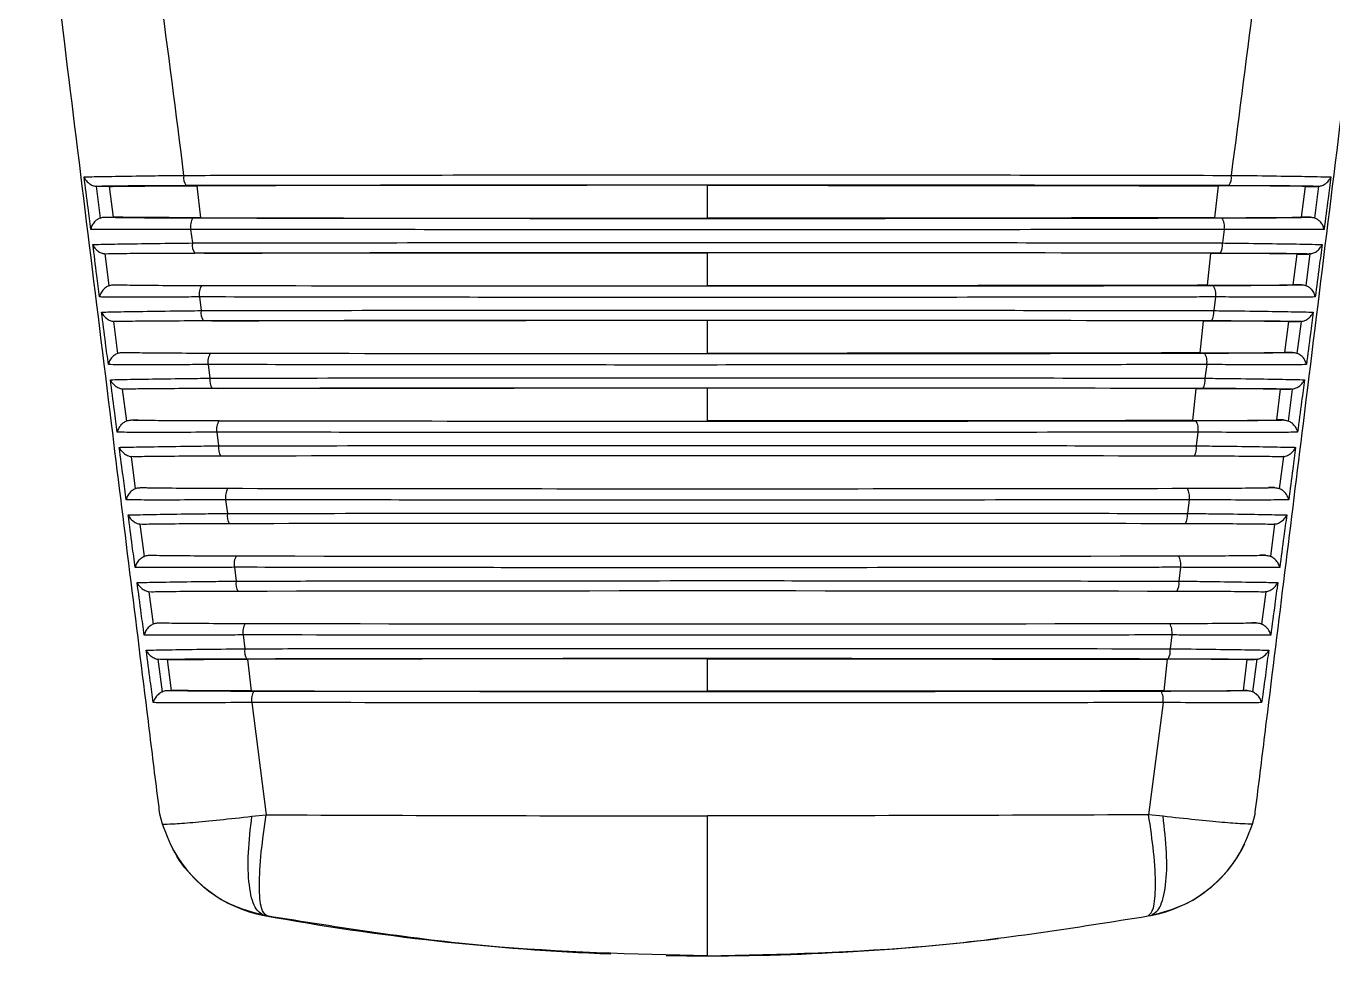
# Model space of a CAD drawing. Extents: x 17.3 to 113.1, y 4.8 to 84.5.
# Drawn here: x 106.348 to 107.546, y 30.821 to 31.674 of the extents above; entities that cross this region are included whole.
import ezdxf

# ---------------------------------------------------------------- set-up
doc = ezdxf.new("R2010")
doc.units = 0
doc.header["$MEASUREMENT"] = 0
doc.layers.add('OBJECT', color=7, linetype='CONTINUOUS')

msp = doc.modelspace()

# ---------------------------------------------------------------- linework, layer by layer
at = {"layer": 'OBJECT'}
for p, q in [((106.3831, 31.6578), (106.3477, 31.9465)), ((106.4132, 31.5271), (106.4118, 31.5272)), ((106.4118, 31.5272), (106.4155, 31.4981)), ((106.4242, 31.5271), (106.4132, 31.5271)), ((106.4277, 31.4989), (106.4242, 31.5271)), ((106.5043, 31.5276), (106.5075, 31.4983)), ((106.9727, 31.4979), (106.9727, 31.5281)), ((107.4411, 31.5276), (107.4379, 31.4983)), ((107.5177, 31.4989), (107.5212, 31.5271)), ((107.5212, 31.5271), (107.5322, 31.5271)), ((107.5298, 31.4981), (107.5336, 31.5272)), ((106.4195, 31.4989), (106.4277, 31.4989)), ((107.5259, 31.4989), (107.5177, 31.4989)), ((106.4986, 31.4877), (106.5002, 31.4752)), ((107.4468, 31.4877), (107.4451, 31.4752)), ((106.4213, 31.4651), (106.4198, 31.4652)), ((106.4198, 31.4652), (106.4236, 31.4361)), ((106.9727, 31.4359), (106.9727, 31.466)), ((107.4343, 31.4656), (107.431, 31.4364)), ((107.5101, 31.4369), (107.5136, 31.4651)), ((107.5136, 31.4651), (107.5241, 31.4651)), ((107.5218, 31.4361), (107.5256, 31.4652)), ((106.4277, 31.4369), (106.4353, 31.4369)), ((107.5177, 31.4369), (107.5101, 31.4369)), ((106.5066, 31.4257), (106.5083, 31.4132)), ((107.4387, 31.4257), (107.4371, 31.4132)), ((106.4295, 31.4031), (106.4278, 31.4032)), ((106.4278, 31.4032), (106.4316, 31.374)), ((106.9727, 31.374), (106.9727, 31.404)), ((107.4275, 31.4036), (107.4243, 31.3744)), ((107.5025, 31.3749), (107.506, 31.4031)), ((107.506, 31.4031), (107.5159, 31.4031)), ((107.5138, 31.374), (107.5176, 31.4032)), ((106.4359, 31.3749), (106.4429, 31.3749)), ((107.5095, 31.3749), (107.5025, 31.3749)), ((106.5146, 31.3637), (106.5163, 31.3512)), ((107.4307, 31.3637), (107.4291, 31.3512)), ((106.4377, 31.3411), (106.4359, 31.3413)), ((106.4359, 31.3413), (106.4397, 31.3119)), ((106.9727, 31.312), (106.9727, 31.342)), ((107.4208, 31.3416), (107.4176, 31.3124)), ((107.4949, 31.3129), (107.4984, 31.3411)), ((107.4984, 31.3411), (107.5076, 31.3411)), ((107.5057, 31.3119), (107.5095, 31.3413)), ((106.4442, 31.3129), (106.4505, 31.3129)), ((107.5012, 31.3129), (107.4949, 31.3129)), ((106.5227, 31.3017), (106.5243, 31.2892)), ((107.4227, 31.3017), (107.4211, 31.2892)), ((106.446, 31.2791), (106.444, 31.2793)), ((106.444, 31.2793), (106.4478, 31.2499)), ((107.4976, 31.2499), (107.5014, 31.2793)), ((106.4525, 31.2509), (106.4581, 31.2509)), ((107.4929, 31.2509), (107.4873, 31.2509)), ((106.5307, 31.2398), (106.5323, 31.2272)), ((107.4147, 31.2398), (107.4131, 31.2272)), ((106.4543, 31.2171), (106.4521, 31.2173)), ((106.4521, 31.2173), (106.456, 31.1878)), ((107.4894, 31.1878), (107.4933, 31.2173)), ((106.4608, 31.1889), (106.4657, 31.1889)), ((107.4845, 31.1889), (107.4797, 31.1889)), ((106.5387, 31.1778), (106.5403, 31.1651)), ((107.4067, 31.1778), (107.4051, 31.1651)), ((106.4627, 31.1551), (106.4603, 31.1554)), ((106.4603, 31.1554), (106.4642, 31.1257)), ((107.4812, 31.1257), (107.4851, 31.1554)), ((106.4693, 31.1269), (106.4733, 31.1269)), ((107.4761, 31.1269), (107.4721, 31.1269)), ((106.5467, 31.1158), (106.5483, 31.1031)), ((107.3987, 31.1158), (107.3971, 31.1031)), ((106.4711, 31.0931), (106.4685, 31.0934)), ((106.4685, 31.0934), (106.4724, 31.0636)), ((106.4775, 31.0931), (106.4711, 31.0931)), ((106.4809, 31.0649), (106.4775, 31.0931)), ((106.5509, 31.0935), (106.554, 31.0645)), ((106.9727, 31.0641), (106.9727, 31.0939)), ((107.3944, 31.0935), (107.3914, 31.0645)), ((107.4644, 31.0649), (107.4679, 31.0931)), ((107.4679, 31.0931), (107.4743, 31.0931)), ((107.473, 31.0636), (107.4769, 31.0934)), ((106.4777, 31.0649), (106.4809, 31.0649)), ((107.4677, 31.0649), (107.4644, 31.0649)), ((106.5547, 31.0538), (106.568, 30.9508)), ((107.3907, 31.0538), (107.3774, 30.9508)), ((106.4727, 30.9422), (106.4704, 30.9514)), ((107.4727, 30.9422), (107.475, 30.9514)), ((106.5548, 30.9495), (106.568, 30.9508)), ((107.3906, 30.9495), (107.3774, 30.9508)), ((106.4798, 30.9241), (106.4798, 30.9241)), ((107.4656, 30.9241), (107.4656, 30.9241)), ((106.5684, 30.8581), (106.566, 30.8585)), ((107.377, 30.8581), (107.3794, 30.8585))]:
    msp.add_line(p, q, dxfattribs=at)
for centre, radius, start, end in [((106.5049, 31.5351), 0.0128, 170.5647, 215.0353), ((107.4405, 31.5351), 0.0128, 324.9647, 9.4353), ((106.513, 31.4903), 0.0146, 147.0145, 190.1332), ((107.4324, 31.4903), 0.0146, 349.8668, 32.9855), ((106.5131, 31.4731), 0.013, 170.6552, 214.5672), ((107.4323, 31.4731), 0.013, 325.4328, 9.3448), ((106.5212, 31.4283), 0.0148, 147.4702, 190.0218), ((107.4242, 31.4283), 0.0148, 349.9782, 32.5298), ((106.5212, 31.4111), 0.0131, 170.7452, 214.0981), ((107.4242, 31.4111), 0.0131, 325.9019, 9.2548), ((106.5294, 31.3663), 0.015, 147.9264, 189.9107), ((107.416, 31.3663), 0.015, 350.0893, 32.0736), ((106.5294, 31.3491), 0.0133, 170.8376, 213.6249), ((107.416, 31.3491), 0.0133, 326.3751, 9.1624), ((106.5376, 31.3043), 0.0152, 148.384, 189.8002), ((107.4078, 31.3043), 0.0152, 350.1998, 31.616), ((106.5376, 31.2871), 0.0135, 170.9313, 213.1485), ((107.4078, 31.2871), 0.0135, 326.8515, 9.0687), ((106.5458, 31.2423), 0.0153, 148.8477, 189.6851), ((107.3996, 31.2423), 0.0153, 350.3149, 31.1523), ((106.5457, 31.225), 0.0136, 171.0281, 212.6676), ((107.3996, 31.225), 0.0136, 327.3324, 8.9719), ((106.554, 31.1804), 0.0156, 149.3203, 189.5634), ((107.3914, 31.1804), 0.0156, 350.4366, 30.6797), ((106.5539, 31.163), 0.0138, 171.128, 212.1819), ((107.3915, 31.163), 0.0138, 327.8181, 8.872), ((106.5622, 31.1184), 0.0158, 149.7867, 189.4472), ((107.3831, 31.1184), 0.0158, 350.5528, 30.2133), ((106.5621, 31.101), 0.014, 171.2302, 211.6919), ((107.3833, 31.101), 0.014, 328.3081, 8.7698), ((106.5705, 31.0564), 0.016, 150.2623, 189.3249), ((107.3749, 31.0564), 0.016, 350.6751, 29.7377), ((106.5877, 30.9766), 0.12, 205.9218, 259.5863), ((107.3577, 30.9766), 0.12, 280.4137, 334.0782), ((106.9727, 33.0715), 2.25, 259.5863, 267.7412), ((106.9727, 33.0715), 2.25, 269.0318, 276.8113)]:
    msp.add_arc(centre, radius, start, end, dxfattribs=at)
for centre, major_axis, start_param, end_param in [((106.9727, 31.5089), (2.2176, 0), 1.353401, 1.788192), ((106.9727, 31.5171), (2.217, 0), 4.497874, 4.926904), ((106.9727, 31.4469), (2.2143, 0), 1.356764, 1.784829), ((106.9727, 31.4551), (2.2137, 0), 4.501238, 4.923539), ((106.9727, 31.3849), (2.2111, 0), 1.360135, 1.781458), ((106.9727, 31.3931), (2.2105, 0), 4.504611, 4.920167), ((106.9727, 31.3229), (2.2078, 0), 1.363514, 1.778079), ((106.9727, 31.3311), (2.2072, 0), 4.507992, 4.916786), ((106.9727, 31.2609), (2.2046, 0), 1.366901, 1.774692), ((106.9727, 31.2691), (2.204, 0), 4.511381, 4.913397), ((106.9727, 31.1989), (2.2013, 0), 1.370296, 1.771297), ((106.9727, 31.2071), (2.2007, 0), 4.514778, 4.91), ((106.9727, 31.1369), (2.1981, 0), 1.373699, 1.767893), ((106.9727, 31.1451), (2.1975, 0), 4.518183, 4.906595), ((106.9727, 31.0749), (2.1948, 0), 1.377111, 1.764481), ((106.9727, 31.0831), (2.1942, 0), 4.521597, 4.903181)]:
    msp.add_ellipse(centre, major_axis=major_axis, ratio=0.008727, start_param=start_param, end_param=end_param, dxfattribs=at)
for points, knots in [([(106.4394, 31.9465), (106.4497, 31.8672), (106.4673, 31.7307), (106.4849, 31.5943), (106.4922, 31.5372)], [0, 0, 0, 0, 0.5814499, 1, 1, 1, 1]), ([(107.506, 31.9465), (107.4957, 31.8672), (107.4781, 31.7307), (107.4605, 31.5943), (107.4531, 31.5372)], [0, 0, 0, 0, 0.5814499, 1, 1, 1, 1]), ([(106.4704, 30.9514), (106.4697, 30.9571), (106.4661, 30.9855), (106.4514, 31.1049), (106.4229, 31.3347), (106.3974, 31.5418), (106.3831, 31.6578)], [0, 0, 0, 0, 0.024147, 0.120738, 0.507103, 1, 1, 1, 1]), ([(107.475, 30.9514), (107.4757, 30.9571), (107.4793, 30.9855), (107.494, 31.1049), (107.5225, 31.3347), (107.548, 31.5418), (107.5623, 31.6578)], [0, 0, 0, 0, 0.024147, 0.120738, 0.507103, 1, 1, 1, 1]), ([(106.4008, 31.5358), (106.4015, 31.5358), (106.4037, 31.5359), (106.4119, 31.5361), (106.4316, 31.5364), (106.4615, 31.5369), (106.4833, 31.5371), (106.4922, 31.5372)], [0, 0, 0, 0, 0.059775, 0.207161, 0.501412, 0.795934, 1, 1, 1, 1]), ([(106.4071, 31.4877), (106.4062, 31.4943), (106.4041, 31.5103), (106.4021, 31.5264), (106.4008, 31.5358)], [0, 0, 0, 0, 0.4125582, 1, 1, 1, 1]), ([(106.4008, 31.5358), (106.4008, 31.5357), (106.4012, 31.5348), (106.4023, 31.5327), (106.4049, 31.53), (106.4083, 31.5279), (106.4107, 31.5274), (106.4118, 31.5272)], [0, 0, 0, 0, 0.007738, 0.250681, 0.570349, 0.807207, 1, 1, 1, 1]), ([(106.4944, 31.5278), (106.4826, 31.5277), (106.4589, 31.5276), (106.4292, 31.5274), (106.4186, 31.5272), (106.4132, 31.5271)], [0, 0, 0, 0, 0.324207, 0.64849, 1, 1, 1, 1]), ([(106.4242, 31.5271), (106.4317, 31.5272), (106.4468, 31.5274), (106.4769, 31.5276), (106.497, 31.5276), (106.5043, 31.5276)], [0, 0, 0, 0, 0.390004, 0.779955, 1, 1, 1, 1]), ([(106.4922, 31.5372), (106.4988, 31.5372), (106.5313, 31.5373), (106.6691, 31.5375), (106.8935, 31.5377), (107.1838, 31.5377), (107.3634, 31.5374), (107.4531, 31.5372)], [0, 0, 0, 0, 0.020664, 0.103331, 0.434809, 0.717404, 1, 1, 1, 1]), ([(106.9727, 31.5281), (106.8939, 31.5281), (106.7364, 31.528), (106.5816, 31.5278), (106.5043, 31.5276)], [0, 0, 0, 0, 0.500491, 1, 1, 1, 1]), ([(106.9727, 31.5281), (107.0515, 31.5281), (107.209, 31.528), (107.3638, 31.5278), (107.4411, 31.5276)], [0, 0, 0, 0, 0.500491, 1, 1, 1, 1]), ([(107.5212, 31.5271), (107.5136, 31.5272), (107.4985, 31.5274), (107.4685, 31.5276), (107.4484, 31.5276), (107.4411, 31.5276)], [0, 0, 0, 0, 0.390004, 0.779955, 1, 1, 1, 1]), ([(107.5322, 31.5271), (107.5273, 31.5272), (107.5176, 31.5274), (107.4888, 31.5276), (107.4641, 31.5277), (107.451, 31.5278)], [0, 0, 0, 0, 0.320862, 0.641681, 1, 1, 1, 1]), ([(107.4531, 31.5372), (107.4596, 31.5372), (107.4791, 31.5369), (107.5083, 31.5365), (107.5313, 31.5361), (107.5412, 31.5359), (107.5439, 31.5358), (107.5445, 31.5358)], [0, 0, 0, 0, 0.1473762, 0.4444956, 0.7411541, 0.9402223, 1, 1, 1, 1]), ([(107.5336, 31.5272), (107.5336, 31.5272), (107.5331, 31.5271), (107.5327, 31.5271), (107.5322, 31.5271)], [0, 0, 0, 0, 0.0202823, 1, 1, 1, 1]), ([(107.5336, 31.5272), (107.5347, 31.5274), (107.537, 31.5279), (107.5405, 31.53), (107.5431, 31.5327), (107.5442, 31.5348), (107.5445, 31.5357), (107.5445, 31.5358)], [0, 0, 0, 0, 0.192793, 0.4296508, 0.7493185, 0.9922623, 1, 1, 1, 1]), ([(107.5445, 31.5358), (107.5437, 31.5292), (107.5416, 31.5131), (107.5396, 31.4971), (107.5383, 31.4877)], [0, 0, 0, 0, 0.412557, 1, 1, 1, 1]), ([(106.4155, 31.4981), (106.4146, 31.4976), (106.4126, 31.4967), (106.4099, 31.4942), (106.4079, 31.4912), (106.4072, 31.4889), (106.4071, 31.4877), (106.4071, 31.4877)], [0, 0, 0, 0, 0.199294, 0.397092, 0.700907, 0.992031, 1, 1, 1, 1]), ([(106.4155, 31.4981), (106.4166, 31.4984), (106.418, 31.4988), (106.4193, 31.4989), (106.4195, 31.4989)], [0, 0, 0, 0, 0.843625, 1, 1, 1, 1]), ([(106.4195, 31.4989), (106.4246, 31.4988), (106.4347, 31.4986), (106.4636, 31.4983), (106.488, 31.4983), (106.5008, 31.4982)], [0, 0, 0, 0, 0.324374, 0.64869, 1, 1, 1, 1]), ([(106.5075, 31.4983), (106.4946, 31.4984), (106.4687, 31.4984), (106.4423, 31.4987), (106.4314, 31.4988), (106.4277, 31.4989)], [0, 0, 0, 0, 0.396562, 0.793191, 1, 1, 1, 1]), ([(106.5075, 31.4983), (106.6008, 31.4982), (106.7547, 31.4979), (106.9111, 31.4979), (106.9727, 31.4979)], [0, 0, 0, 0, 0.605766, 1, 1, 1, 1]), ([(107.4379, 31.4983), (107.3446, 31.4982), (107.1906, 31.4979), (107.0343, 31.4979), (106.9727, 31.4979)], [0, 0, 0, 0, 0.6057656, 1, 1, 1, 1]), ([(107.4379, 31.4983), (107.4508, 31.4984), (107.4767, 31.4984), (107.5031, 31.4987), (107.514, 31.4988), (107.5177, 31.4989)], [0, 0, 0, 0, 0.396562, 0.793191, 1, 1, 1, 1]), ([(107.4446, 31.4982), (107.4565, 31.4983), (107.4802, 31.4983), (107.5098, 31.4985), (107.5204, 31.4988), (107.5259, 31.4989)], [0, 0, 0, 0, 0.327832, 0.655734, 1, 1, 1, 1]), ([(107.5259, 31.4989), (107.5271, 31.4988), (107.5285, 31.4986), (107.5297, 31.4982), (107.5298, 31.4981)], [0, 0, 0, 0, 0.90404, 1, 1, 1, 1]), ([(107.5383, 31.4877), (107.5383, 31.4877), (107.5382, 31.4889), (107.5375, 31.4912), (107.5355, 31.4942), (107.5328, 31.4967), (107.5308, 31.4976), (107.5298, 31.4981)], [0, 0, 0, 0, 0.007969, 0.299093, 0.602908, 0.800706, 1, 1, 1, 1]), ([(106.4986, 31.4877), (106.4922, 31.4876), (106.4726, 31.4875), (106.4434, 31.4874), (106.4205, 31.4875), (106.4105, 31.4876), (106.4077, 31.4877), (106.4071, 31.4877)], [0, 0, 0, 0, 0.1485035, 0.448596, 0.7482558, 0.940445, 1, 1, 1, 1]), ([(107.4468, 31.4877), (107.4402, 31.4877), (107.4076, 31.4876), (107.2698, 31.4874), (107.0475, 31.4872), (106.7617, 31.4873), (106.5863, 31.4876), (106.4986, 31.4877)], [0, 0, 0, 0, 0.0209465, 0.1047454, 0.4407597, 0.7203799, 1, 1, 1, 1]), ([(107.5383, 31.4877), (107.5377, 31.4877), (107.5354, 31.4876), (107.5268, 31.4875), (107.5067, 31.4874), (107.4768, 31.4875), (107.4553, 31.4876), (107.4468, 31.4877)], [0, 0, 0, 0, 0.059552, 0.208065, 0.505163, 0.802607, 1, 1, 1, 1]), ([(106.4089, 31.4738), (106.4095, 31.4738), (106.4118, 31.4739), (106.4204, 31.4741), (106.4405, 31.4744), (106.4703, 31.4749), (106.4917, 31.4751), (106.5002, 31.4752)], [0, 0, 0, 0, 0.0594948, 0.2084583, 0.5058921, 0.8036083, 1, 1, 1, 1]), ([(106.4151, 31.4257), (106.4142, 31.4323), (106.4122, 31.4483), (106.4101, 31.4644), (106.4089, 31.4738)], [0, 0, 0, 0, 0.412522, 1, 1, 1, 1]), ([(106.4089, 31.4738), (106.4089, 31.4737), (106.4092, 31.4729), (106.4103, 31.4708), (106.4128, 31.4681), (106.4163, 31.466), (106.4187, 31.4655), (106.4198, 31.4652)], [0, 0, 0, 0, 0.007808, 0.231081, 0.559198, 0.802805, 1, 1, 1, 1]), ([(106.5002, 31.4752), (106.5068, 31.4752), (106.5394, 31.4753), (106.6772, 31.4755), (106.899, 31.4757), (107.1837, 31.4756), (107.358, 31.4754), (107.4451, 31.4752)], [0, 0, 0, 0, 0.021019, 0.105106, 0.44228, 0.72114, 1, 1, 1, 1]), ([(107.4451, 31.4752), (107.4516, 31.4751), (107.4711, 31.4749), (107.5003, 31.4745), (107.5232, 31.4741), (107.5331, 31.4739), (107.5359, 31.4738), (107.5365, 31.4738)], [0, 0, 0, 0, 0.1489543, 0.4492608, 0.7491008, 0.9405027, 1, 1, 1, 1]), ([(107.5256, 31.4652), (107.5267, 31.4655), (107.5291, 31.466), (107.5326, 31.4681), (107.5351, 31.4708), (107.5362, 31.4729), (107.5365, 31.4737), (107.5365, 31.4738)], [0, 0, 0, 0, 0.197195, 0.440802, 0.768919, 0.992192, 1, 1, 1, 1]), ([(107.5365, 31.4738), (107.5357, 31.4672), (107.5336, 31.4511), (107.5315, 31.4351), (107.5303, 31.4257)], [0, 0, 0, 0, 0.4125319, 1, 1, 1, 1]), ([(106.5024, 31.4657), (106.4905, 31.4657), (106.4668, 31.4656), (106.4374, 31.4654), (106.4268, 31.4652), (106.4213, 31.4651)], [0, 0, 0, 0, 0.328087, 0.656252, 1, 1, 1, 1]), ([(106.9727, 31.466), (106.9135, 31.466), (106.7584, 31.466), (106.6056, 31.4658), (106.5111, 31.4656)], [0, 0, 0, 0, 0.38188, 1, 1, 1, 1]), ([(107.5136, 31.4651), (107.5058, 31.4652), (107.4903, 31.4654), (107.4605, 31.4656), (107.4409, 31.4656), (107.4343, 31.4656)], [0, 0, 0, 0, 0.397554, 0.795054, 1, 1, 1, 1]), ([(107.5241, 31.4651), (107.519, 31.4652), (107.5089, 31.4654), (107.48, 31.4656), (107.4557, 31.4657), (107.443, 31.4657)], [0, 0, 0, 0, 0.324747, 0.649449, 1, 1, 1, 1]), ([(107.5256, 31.4652), (107.5255, 31.4652), (107.525, 31.4651), (107.5245, 31.4651), (107.5241, 31.4651)], [0, 0, 0, 0, 0.098559, 1, 1, 1, 1]), ([(106.4236, 31.4361), (106.4226, 31.4356), (106.4204, 31.4345), (106.4176, 31.4317), (106.4158, 31.4287), (106.4152, 31.4266), (106.4151, 31.4257), (106.4151, 31.4257)], [0, 0, 0, 0, 0.203475, 0.450047, 0.773108, 0.991945, 1, 1, 1, 1]), ([(106.4236, 31.4361), (106.4247, 31.4364), (106.4261, 31.4368), (106.4275, 31.4369), (106.4277, 31.4369)], [0, 0, 0, 0, 0.835974, 1, 1, 1, 1]), ([(106.4277, 31.4369), (106.4329, 31.4368), (106.4434, 31.4366), (106.4724, 31.4363), (106.4964, 31.4363), (106.5087, 31.4362)], [0, 0, 0, 0, 0.328437, 0.656814, 1, 1, 1, 1]), ([(107.431, 31.4364), (107.3378, 31.4362), (107.186, 31.436), (107.032, 31.4359), (106.9727, 31.4359)], [0, 0, 0, 0, 0.61478, 1, 1, 1, 1]), ([(107.431, 31.4364), (107.4463, 31.4364), (107.4746, 31.4365), (107.4989, 31.4367), (107.5081, 31.4368), (107.5101, 31.4369)], [0, 0, 0, 0, 0.478248, 0.883044, 1, 1, 1, 1]), ([(107.4367, 31.4362), (107.4485, 31.4363), (107.4723, 31.4363), (107.5016, 31.4366), (107.5123, 31.4368), (107.5177, 31.4369)], [0, 0, 0, 0, 0.331872, 0.663815, 1, 1, 1, 1]), ([(107.5177, 31.4369), (107.5189, 31.4368), (107.5203, 31.4366), (107.5217, 31.4361), (107.5218, 31.4361)], [0, 0, 0, 0, 0.8737046, 1, 1, 1, 1]), ([(107.5303, 31.4257), (107.5303, 31.4257), (107.5301, 31.4268), (107.5295, 31.4291), (107.5275, 31.4321), (107.5248, 31.4346), (107.5228, 31.4356), (107.5218, 31.4361)], [0, 0, 0, 0, 0.008053, 0.282717, 0.593788, 0.796119, 1, 1, 1, 1]), ([(106.5066, 31.4257), (106.5002, 31.4257), (106.4806, 31.4255), (106.4513, 31.4254), (106.4286, 31.4255), (106.4186, 31.4256), (106.4158, 31.4257), (106.4151, 31.4257)], [0, 0, 0, 0, 0.150136, 0.453531, 0.756488, 0.940721, 1, 1, 1, 1]), ([(107.4387, 31.4257), (107.4322, 31.4257), (107.3996, 31.4256), (107.2617, 31.4254), (107.042, 31.4252), (106.7617, 31.4253), (106.5917, 31.4256), (106.5066, 31.4257)], [0, 0, 0, 0, 0.021311, 0.106568, 0.448432, 0.724216, 1, 1, 1, 1]), ([(107.5303, 31.4257), (107.5296, 31.4257), (107.5272, 31.4256), (107.5183, 31.4255), (107.4978, 31.4254), (107.468, 31.4255), (107.4469, 31.4257), (107.4387, 31.4257)], [0, 0, 0, 0, 0.059276, 0.209421, 0.509831, 0.810598, 1, 1, 1, 1]), ([(106.4169, 31.4118), (106.4176, 31.4118), (106.42, 31.4119), (106.4289, 31.4121), (106.4494, 31.4124), (106.4792, 31.4129), (106.5002, 31.4131), (106.5083, 31.4132)], [0, 0, 0, 0, 0.059218, 0.209832, 0.510595, 0.811653, 1, 1, 1, 1]), ([(106.4232, 31.3637), (106.4223, 31.3703), (106.4202, 31.3863), (106.4181, 31.4024), (106.4169, 31.4118)], [0, 0, 0, 0, 0.412498, 1, 1, 1, 1]), ([(106.4169, 31.4118), (106.4169, 31.4117), (106.4172, 31.411), (106.4183, 31.409), (106.4208, 31.4063), (106.4243, 31.4041), (106.4267, 31.4035), (106.4278, 31.4032)], [0, 0, 0, 0, 0.007883, 0.21061, 0.547453, 0.798162, 1, 1, 1, 1]), ([(106.5083, 31.4132), (106.5148, 31.4132), (106.5474, 31.4133), (106.6854, 31.4135), (106.9045, 31.4137), (107.1837, 31.4136), (107.3526, 31.4133), (107.4371, 31.4132)], [0, 0, 0, 0, 0.021386, 0.106942, 0.450009, 0.725005, 1, 1, 1, 1]), ([(107.4371, 31.4132), (107.4436, 31.4131), (107.4631, 31.4129), (107.4924, 31.4125), (107.515, 31.4121), (107.525, 31.4119), (107.5278, 31.4118), (107.5285, 31.4118)], [0, 0, 0, 0, 0.150605, 0.454244, 0.75741, 0.940779, 1, 1, 1, 1]), ([(107.5176, 31.4032), (107.5187, 31.4035), (107.5211, 31.4041), (107.5246, 31.4063), (107.5271, 31.409), (107.5282, 31.411), (107.5285, 31.4117), (107.5285, 31.4118)], [0, 0, 0, 0, 0.2018376, 0.4525474, 0.7893896, 0.9921173, 1, 1, 1, 1]), ([(107.5285, 31.4118), (107.5276, 31.4052), (107.5255, 31.3891), (107.5234, 31.3731), (107.5222, 31.3637)], [0, 0, 0, 0, 0.412495, 1, 1, 1, 1]), ([(106.5103, 31.4037), (106.4985, 31.4037), (106.4748, 31.4036), (106.4456, 31.4034), (106.4349, 31.4032), (106.4295, 31.4031)], [0, 0, 0, 0, 0.332167, 0.664413, 1, 1, 1, 1]), ([(106.9727, 31.404), (106.9135, 31.404), (106.7607, 31.404), (106.6102, 31.4037), (106.5179, 31.4036)], [0, 0, 0, 0, 0.387367, 1, 1, 1, 1]), ([(107.506, 31.4031), (107.498, 31.4032), (107.4821, 31.4034), (107.4525, 31.4035), (107.4335, 31.4036), (107.4275, 31.4036)], [0, 0, 0, 0, 0.405542, 0.811028, 1, 1, 1, 1]), ([(107.5159, 31.4031), (107.5106, 31.4032), (107.5001, 31.4034), (107.4712, 31.4036), (107.4473, 31.4037), (107.435, 31.4037)], [0, 0, 0, 0, 0.328834, 0.657619, 1, 1, 1, 1]), ([(107.5176, 31.4032), (107.5175, 31.4032), (107.5169, 31.4031), (107.5163, 31.4031), (107.5159, 31.4031)], [0, 0, 0, 0, 0.162046, 1, 1, 1, 1]), ([(106.4316, 31.374), (106.4306, 31.3735), (106.4284, 31.3723), (106.4256, 31.3695), (106.4238, 31.3666), (106.4233, 31.3645), (106.4232, 31.3637), (106.4232, 31.3637)], [0, 0, 0, 0, 0.20749, 0.460452, 0.790792, 0.991837, 1, 1, 1, 1]), ([(106.4316, 31.374), (106.4316, 31.374), (106.4328, 31.3745), (106.4342, 31.3748), (106.4357, 31.3748), (106.4359, 31.3749)], [0, 0, 0, 0, 0.022466, 0.828085, 1, 1, 1, 1]), ([(106.4359, 31.3749), (106.4414, 31.3748), (106.4522, 31.3746), (106.4812, 31.3743), (106.5049, 31.3743), (106.5167, 31.3742)], [0, 0, 0, 0, 0.3327138, 0.6653663, 1, 1, 1, 1]), ([(107.4243, 31.3744), (107.3309, 31.3742), (107.1814, 31.374), (107.0297, 31.374), (106.9727, 31.374)], [0, 0, 0, 0, 0.624364, 1, 1, 1, 1]), ([(107.4243, 31.3744), (107.4393, 31.3744), (107.4673, 31.3745), (107.4913, 31.3747), (107.5006, 31.3748), (107.5025, 31.3749)], [0, 0, 0, 0, 0.477916, 0.890823, 1, 1, 1, 1]), ([(107.4287, 31.3742), (107.4406, 31.3743), (107.4644, 31.3743), (107.4933, 31.3746), (107.5041, 31.3748), (107.5095, 31.3749)], [0, 0, 0, 0, 0.336123, 0.672318, 1, 1, 1, 1]), ([(107.5095, 31.3749), (107.5107, 31.3747), (107.5122, 31.3746), (107.5136, 31.3741), (107.5138, 31.374)], [0, 0, 0, 0, 0.845467, 1, 1, 1, 1]), ([(107.5222, 31.3637), (107.5222, 31.3637), (107.5221, 31.3645), (107.5215, 31.3665), (107.5198, 31.3695), (107.517, 31.3723), (107.5148, 31.3735), (107.5138, 31.374)], [0, 0, 0, 0, 0.008163, 0.206908, 0.537762, 0.791259, 1, 1, 1, 1]), ([(106.5146, 31.3637), (106.5082, 31.3637), (106.4886, 31.3635), (106.4592, 31.3634), (106.4367, 31.3635), (106.4268, 31.3636), (106.4239, 31.3637), (106.4232, 31.3637)], [0, 0, 0, 0, 0.151845, 0.458695, 0.765103, 0.940995, 1, 1, 1, 1]), ([(107.4307, 31.3637), (107.4242, 31.3637), (107.3916, 31.3637), (107.2535, 31.3634), (107.0365, 31.3633), (106.7618, 31.3633), (106.597, 31.3636), (106.5146, 31.3637)], [0, 0, 0, 0, 0.021688, 0.108455, 0.456373, 0.728187, 1, 1, 1, 1]), ([(107.5222, 31.3637), (107.5215, 31.3637), (107.5189, 31.3636), (107.5098, 31.3635), (107.4889, 31.3634), (107.4591, 31.3635), (107.4385, 31.3637), (107.4307, 31.3637)], [0, 0, 0, 0, 0.059002, 0.210856, 0.514734, 0.81898, 1, 1, 1, 1]), ([(106.425, 31.3498), (106.4257, 31.3498), (106.4283, 31.3499), (106.4375, 31.3501), (106.4584, 31.3504), (106.488, 31.3509), (106.5086, 31.3511), (106.5163, 31.3512)], [0, 0, 0, 0, 0.058943, 0.211284, 0.515534, 0.820092, 1, 1, 1, 1]), ([(106.4313, 31.3017), (106.4304, 31.3083), (106.4283, 31.3243), (106.4262, 31.3404), (106.425, 31.3498)], [0, 0, 0, 0, 0.412462, 1, 1, 1, 1]), ([(106.425, 31.3498), (106.425, 31.3497), (106.4253, 31.349), (106.4263, 31.3471), (106.4288, 31.3445), (106.4323, 31.3422), (106.4348, 31.3415), (106.4359, 31.3413)], [0, 0, 0, 0, 0.007962, 0.189293, 0.535066, 0.793258, 1, 1, 1, 1]), ([(106.5163, 31.3512), (106.5228, 31.3512), (106.5554, 31.3513), (106.6935, 31.3515), (106.91, 31.3516), (107.1836, 31.3516), (107.3473, 31.3513), (107.4291, 31.3512)], [0, 0, 0, 0, 0.021766, 0.1088431, 0.4580097, 0.7290049, 1, 1, 1, 1]), ([(107.4291, 31.3512), (107.4356, 31.3511), (107.4551, 31.3509), (107.4845, 31.3505), (107.5069, 31.3501), (107.5168, 31.3499), (107.5197, 31.3498), (107.5204, 31.3498)], [0, 0, 0, 0, 0.152333, 0.459461, 0.766109, 0.941054, 1, 1, 1, 1]), ([(107.5095, 31.3413), (107.5106, 31.3415), (107.5131, 31.3422), (107.5166, 31.3445), (107.519, 31.3471), (107.5201, 31.349), (107.5204, 31.3497), (107.5204, 31.3498)], [0, 0, 0, 0, 0.206742, 0.464934, 0.810707, 0.992038, 1, 1, 1, 1]), ([(107.5204, 31.3498), (107.5195, 31.3432), (107.5174, 31.3271), (107.5153, 31.3111), (107.5141, 31.3017)], [0, 0, 0, 0, 0.41247, 1, 1, 1, 1]), ([(106.5183, 31.3417), (106.5065, 31.3417), (106.4827, 31.3416), (106.4538, 31.3414), (106.4431, 31.3412), (106.4377, 31.3411)], [0, 0, 0, 0, 0.336461, 0.673003, 1, 1, 1, 1]), ([(106.9727, 31.342), (106.9135, 31.342), (106.763, 31.3419), (106.6147, 31.3417), (106.5246, 31.3416)], [0, 0, 0, 0, 0.393082, 1, 1, 1, 1]), ([(107.4984, 31.3411), (107.4902, 31.3412), (107.4738, 31.3414), (107.4445, 31.3415), (107.4261, 31.3416), (107.4208, 31.3416)], [0, 0, 0, 0, 0.414011, 0.827964, 1, 1, 1, 1]), ([(107.5076, 31.3411), (107.5022, 31.3412), (107.4913, 31.3414), (107.4624, 31.3416), (107.4388, 31.3417), (107.4271, 31.3417)], [0, 0, 0, 0, 0.333138, 0.666224, 1, 1, 1, 1]), ([(107.5095, 31.3413), (107.5094, 31.3412), (107.5088, 31.3411), (107.5081, 31.3411), (107.5076, 31.3411)], [0, 0, 0, 0, 0.214173, 1, 1, 1, 1]), ([(106.4397, 31.3119), (106.4387, 31.3114), (106.4365, 31.3102), (106.4337, 31.3074), (106.432, 31.3044), (106.4314, 31.3024), (106.4313, 31.3017), (106.4313, 31.3017)], [0, 0, 0, 0, 0.2117, 0.471299, 0.809162, 0.991755, 1, 1, 1, 1]), ([(106.4397, 31.3119), (106.4398, 31.312), (106.4409, 31.3124), (106.4424, 31.3128), (106.4439, 31.3128), (106.4442, 31.3129)], [0, 0, 0, 0, 0.043905, 0.819918, 1, 1, 1, 1]), ([(106.4442, 31.3129), (106.4498, 31.3128), (106.461, 31.3126), (106.4901, 31.3124), (106.5133, 31.3123), (106.5247, 31.3123)], [0, 0, 0, 0, 0.337221, 0.67438, 1, 1, 1, 1]), ([(107.4176, 31.3124), (107.3241, 31.3122), (107.1767, 31.312), (107.0273, 31.312), (106.9727, 31.312)], [0, 0, 0, 0, 0.634567, 1, 1, 1, 1]), ([(107.4176, 31.3124), (107.4323, 31.3124), (107.46, 31.3125), (107.4838, 31.3127), (107.4931, 31.3128), (107.4949, 31.3129)], [0, 0, 0, 0, 0.477552, 0.899063, 1, 1, 1, 1]), ([(107.4207, 31.3123), (107.4326, 31.3123), (107.4564, 31.3124), (107.4851, 31.3126), (107.4959, 31.3128), (107.5012, 31.3129)], [0, 0, 0, 0, 0.340601, 0.681275, 1, 1, 1, 1]), ([(107.5012, 31.3129), (107.5025, 31.3127), (107.504, 31.3126), (107.5054, 31.312), (107.5057, 31.3119)], [0, 0, 0, 0, 0.819115, 1, 1, 1, 1]), ([(107.5141, 31.3017), (107.5141, 31.3017), (107.514, 31.3024), (107.5134, 31.3044), (107.5118, 31.3073), (107.5089, 31.3102), (107.5067, 31.3114), (107.5057, 31.3119)], [0, 0, 0, 0, 0.008246, 0.187001, 0.525638, 0.786175, 1, 1, 1, 1]), ([(106.5227, 31.3017), (106.5162, 31.3017), (106.4966, 31.3015), (106.4671, 31.3014), (106.4448, 31.3015), (106.4349, 31.3016), (106.4321, 31.3017), (106.4313, 31.3017)], [0, 0, 0, 0, 0.153635, 0.464106, 0.774129, 0.941266, 1, 1, 1, 1]), ([(107.4227, 31.3017), (107.4162, 31.3017), (107.3835, 31.3017), (107.2454, 31.3015), (107.031, 31.3013), (106.7618, 31.3014), (106.6024, 31.3016), (106.5227, 31.3017)], [0, 0, 0, 0, 0.022079, 0.110408, 0.464597, 0.732298, 1, 1, 1, 1]), ([(107.5141, 31.3017), (107.5133, 31.3017), (107.5106, 31.3016), (107.5012, 31.3015), (107.4799, 31.3014), (107.4502, 31.3015), (107.43, 31.3017), (107.4227, 31.3017)], [0, 0, 0, 0, 0.058731, 0.212374, 0.519886, 0.827777, 1, 1, 1, 1]), ([(106.4331, 31.2878), (106.4339, 31.2878), (106.4366, 31.2879), (106.4461, 31.2881), (106.4674, 31.2884), (106.4969, 31.2889), (106.5171, 31.2891), (106.5243, 31.2892)], [0, 0, 0, 0, 0.058671, 0.212822, 0.520728, 0.828954, 1, 1, 1, 1]), ([(106.4395, 31.2397), (106.4386, 31.2463), (106.4365, 31.2623), (106.4344, 31.2784), (106.4331, 31.2878)], [0, 0, 0, 0, 0.412426, 1, 1, 1, 1]), ([(106.4331, 31.2878), (106.4332, 31.2877), (106.4334, 31.2871), (106.4344, 31.2853), (106.4368, 31.2826), (106.4403, 31.2803), (106.4428, 31.2796), (106.444, 31.2793)], [0, 0, 0, 0, 0.00804, 0.167035, 0.522021, 0.788053, 1, 1, 1, 1]), ([(106.5243, 31.2892), (106.5308, 31.2892), (106.5635, 31.2892), (106.7016, 31.2895), (106.9155, 31.2896), (107.1836, 31.2895), (107.3419, 31.2893), (107.4211, 31.2892)], [0, 0, 0, 0, 0.0221596, 0.1108118, 0.4662966, 0.7331483, 1, 1, 1, 1]), ([(107.4211, 31.2892), (107.4276, 31.2891), (107.4472, 31.2889), (107.4766, 31.2885), (107.4988, 31.2881), (107.5086, 31.2879), (107.5115, 31.2878), (107.5122, 31.2878)], [0, 0, 0, 0, 0.154143, 0.464926, 0.775223, 0.941326, 1, 1, 1, 1]), ([(107.5014, 31.2793), (107.5025, 31.2796), (107.5051, 31.2803), (107.5086, 31.2826), (107.511, 31.2853), (107.512, 31.2871), (107.5122, 31.2877), (107.5122, 31.2878)], [0, 0, 0, 0, 0.211947, 0.477979, 0.832965, 0.99196, 1, 1, 1, 1]), ([(107.5122, 31.2878), (107.5114, 31.2812), (107.5093, 31.2651), (107.5071, 31.2491), (107.5059, 31.2397)], [0, 0, 0, 0, 0.412433, 1, 1, 1, 1]), ([(106.5263, 31.2797), (106.5144, 31.2797), (106.4906, 31.2796), (106.4621, 31.2794), (106.4513, 31.2792), (106.446, 31.2791)], [0, 0, 0, 0, 0.340986, 0.682054, 1, 1, 1, 1]), ([(107.4994, 31.2791), (107.4937, 31.2792), (107.4825, 31.2794), (107.4535, 31.2796), (107.4304, 31.2797), (107.4191, 31.2797)], [0, 0, 0, 0, 0.337676, 0.675297, 1, 1, 1, 1]), ([(107.5014, 31.2793), (107.5013, 31.2793), (107.5006, 31.2791), (107.4999, 31.2791), (107.4994, 31.2791)], [0, 0, 0, 0, 0.257427, 1, 1, 1, 1]), ([(106.4478, 31.2499), (106.4479, 31.2499), (106.4491, 31.2504), (106.4507, 31.2508), (106.4522, 31.2508), (106.4525, 31.2509)], [0, 0, 0, 0, 0.063514, 0.81145, 1, 1, 1, 1]), ([(106.4525, 31.2509), (106.4583, 31.2508), (106.4699, 31.2506), (106.499, 31.2504), (106.5217, 31.2503), (106.5327, 31.2503)], [0, 0, 0, 0, 0.341979, 0.683892, 1, 1, 1, 1]), ([(107.4127, 31.2503), (107.4247, 31.2503), (107.4485, 31.2504), (107.4768, 31.2506), (107.4877, 31.2508), (107.4929, 31.2509)], [0, 0, 0, 0, 0.345325, 0.690725, 1, 1, 1, 1]), ([(107.4929, 31.2509), (107.4942, 31.2507), (107.4958, 31.2506), (107.4973, 31.25), (107.4976, 31.2499)], [0, 0, 0, 0, 0.794559, 1, 1, 1, 1]), ([(106.4478, 31.2499), (106.4468, 31.2493), (106.4446, 31.2481), (106.4418, 31.2452), (106.4401, 31.2423), (106.4396, 31.2404), (106.4395, 31.2397), (106.4395, 31.2397)], [0, 0, 0, 0, 0.216118, 0.482653, 0.828141, 0.99166, 1, 1, 1, 1]), ([(106.5307, 31.2398), (106.5242, 31.2397), (106.5046, 31.2396), (106.475, 31.2394), (106.453, 31.2395), (106.4431, 31.2396), (106.4403, 31.2397), (106.4395, 31.2397)], [0, 0, 0, 0, 0.155511, 0.469779, 0.783592, 0.941534, 1, 1, 1, 1]), ([(107.4147, 31.2398), (107.4082, 31.2397), (107.3755, 31.2397), (107.2373, 31.2395), (107.0255, 31.2393), (106.7618, 31.2394), (106.6077, 31.2396), (106.5307, 31.2398)], [0, 0, 0, 0, 0.022484, 0.112433, 0.473119, 0.73656, 1, 1, 1, 1]), ([(107.5059, 31.2397), (107.5051, 31.2397), (107.5023, 31.2396), (107.4926, 31.2395), (107.4708, 31.2394), (107.4413, 31.2396), (107.4215, 31.2397), (107.4147, 31.2398)], [0, 0, 0, 0, 0.058463, 0.213983, 0.525307, 0.837021, 1, 1, 1, 1]), ([(107.5059, 31.2397), (107.5059, 31.2397), (107.5058, 31.2403), (107.5053, 31.2422), (107.5037, 31.2451), (107.5008, 31.2481), (107.4986, 31.2493), (107.4976, 31.2499)], [0, 0, 0, 0, 0.00834, 0.166403, 0.512963, 0.780853, 1, 1, 1, 1]), ([(106.4413, 31.2258), (106.4421, 31.2258), (106.4449, 31.2259), (106.4547, 31.2261), (106.4765, 31.2265), (106.5059, 31.2269), (106.5256, 31.2271), (106.5323, 31.2272)], [0, 0, 0, 0, 0.0584018, 0.2144517, 0.5261926, 0.8382684, 1, 1, 1, 1]), ([(106.5323, 31.2272), (106.5388, 31.2272), (106.5715, 31.2272), (106.7097, 31.2274), (106.921, 31.2276), (107.1835, 31.2275), (107.3366, 31.2273), (107.4131, 31.2272)], [0, 0, 0, 0, 0.0225677, 0.1128522, 0.4748855, 0.7374428, 1, 1, 1, 1]), ([(107.4131, 31.2272), (107.4196, 31.2271), (107.4392, 31.2269), (107.4686, 31.2265), (107.4906, 31.2261), (107.5005, 31.2259), (107.5033, 31.2258), (107.5041, 31.2258)], [0, 0, 0, 0, 0.156042, 0.470658, 0.78478, 0.941595, 1, 1, 1, 1]), ([(106.4477, 31.1777), (106.4468, 31.1843), (106.4447, 31.2003), (106.4426, 31.2164), (106.4413, 31.2258)], [0, 0, 0, 0, 0.412401, 1, 1, 1, 1]), ([(106.4413, 31.2258), (106.4413, 31.2257), (106.4416, 31.2252), (106.4425, 31.2234), (106.4448, 31.2208), (106.4484, 31.2184), (106.451, 31.2176), (106.4521, 31.2173)], [0, 0, 0, 0, 0.008129, 0.143847, 0.508246, 0.782558, 1, 1, 1, 1]), ([(106.5343, 31.2177), (106.5224, 31.2176), (106.4986, 31.2176), (106.4704, 31.2174), (106.4595, 31.2172), (106.4543, 31.2171)], [0, 0, 0, 0, 0.345761, 0.691605, 1, 1, 1, 1]), ([(107.491, 31.2171), (107.4852, 31.2172), (107.4736, 31.2174), (107.4446, 31.2176), (107.422, 31.2177), (107.4111, 31.2177)], [0, 0, 0, 0, 0.342465, 0.684876, 1, 1, 1, 1]), ([(107.4933, 31.2173), (107.4931, 31.2173), (107.4923, 31.2172), (107.4916, 31.2171), (107.491, 31.2171)], [0, 0, 0, 0, 0.293655, 1, 1, 1, 1]), ([(107.4933, 31.2173), (107.4944, 31.2176), (107.497, 31.2184), (107.5006, 31.2208), (107.5029, 31.2234), (107.5038, 31.2252), (107.5041, 31.2257), (107.5041, 31.2258)], [0, 0, 0, 0, 0.217442, 0.491754, 0.856153, 0.991871, 1, 1, 1, 1]), ([(107.5041, 31.2258), (107.5032, 31.2192), (107.5011, 31.2031), (107.4989, 31.1871), (107.4977, 31.1777)], [0, 0, 0, 0, 0.412396, 1, 1, 1, 1]), ([(106.456, 31.1878), (106.455, 31.1872), (106.4527, 31.186), (106.4499, 31.183), (106.4483, 31.1801), (106.4478, 31.1783), (106.4477, 31.1777), (106.4477, 31.1777)], [0, 0, 0, 0, 0.220763, 0.494544, 0.847821, 0.99154, 1, 1, 1, 1]), ([(106.456, 31.1878), (106.4561, 31.1878), (106.4573, 31.1884), (106.459, 31.1888), (106.4605, 31.1888), (106.4608, 31.1889)], [0, 0, 0, 0, 0.081376, 0.802652, 1, 1, 1, 1]), ([(106.4608, 31.1889), (106.4668, 31.1888), (106.4789, 31.1886), (106.5079, 31.1884), (106.5302, 31.1883), (106.5406, 31.1883)], [0, 0, 0, 0, 0.347005, 0.6939431, 1, 1, 1, 1]), ([(107.4048, 31.1883), (107.4167, 31.1883), (107.4406, 31.1884), (107.4686, 31.1886), (107.4795, 31.1888), (107.4845, 31.1889)], [0, 0, 0, 0, 0.350316, 0.700707, 1, 1, 1, 1]), ([(107.4845, 31.1889), (107.4858, 31.1887), (107.4875, 31.1886), (107.4891, 31.1879), (107.4894, 31.1878)], [0, 0, 0, 0, 0.771762, 1, 1, 1, 1]), ([(107.4977, 31.1777), (107.4977, 31.1777), (107.4976, 31.1783), (107.4971, 31.1801), (107.4955, 31.1829), (107.4927, 31.1859), (107.4904, 31.1872), (107.4894, 31.1878)], [0, 0, 0, 0, 0.00846, 0.145056, 0.499702, 0.775222, 1, 1, 1, 1]), ([(106.5387, 31.1778), (106.5322, 31.1777), (106.5126, 31.1776), (106.483, 31.1775), (106.4611, 31.1775), (106.4513, 31.1776), (106.4485, 31.1777), (106.4477, 31.1777)], [0, 0, 0, 0, 0.157481, 0.475733, 0.793525, 0.941799, 1, 1, 1, 1]), ([(107.4067, 31.1778), (107.4002, 31.1778), (107.3675, 31.1777), (107.2292, 31.1775), (107.02, 31.1774), (106.7619, 31.1774), (106.6131, 31.1777), (106.5387, 31.1778)], [0, 0, 0, 0, 0.022904, 0.114532, 0.481956, 0.740978, 1, 1, 1, 1]), ([(107.4977, 31.1777), (107.4969, 31.1777), (107.4939, 31.1776), (107.4839, 31.1775), (107.4617, 31.1775), (107.4324, 31.1776), (107.413, 31.1777), (107.4067, 31.1778)], [0, 0, 0, 0, 0.058198, 0.215686, 0.531014, 0.846742, 1, 1, 1, 1]), ([(106.4495, 31.1638), (106.4503, 31.1638), (106.4533, 31.1639), (106.4634, 31.1641), (106.4856, 31.1645), (106.5148, 31.1648), (106.5341, 31.1651), (106.5403, 31.1651)], [0, 0, 0, 0, 0.0581354, 0.2161788, 0.5319486, 0.8480676, 1, 1, 1, 1]), ([(106.4559, 31.1157), (106.4551, 31.1223), (106.4529, 31.1383), (106.4508, 31.1544), (106.4495, 31.1638)], [0, 0, 0, 0, 0.412358, 1, 1, 1, 1]), ([(106.4495, 31.1638), (106.4496, 31.1637), (106.4498, 31.1633), (106.4507, 31.1616), (106.4529, 31.159), (106.4565, 31.1565), (106.4591, 31.1557), (106.4603, 31.1554)], [0, 0, 0, 0, 0.008193, 0.119683, 0.493715, 0.776724, 1, 1, 1, 1]), ([(106.5423, 31.1557), (106.5303, 31.1556), (106.5065, 31.1556), (106.4786, 31.1554), (106.4677, 31.1552), (106.4627, 31.1551)], [0, 0, 0, 0, 0.350806, 0.701696, 1, 1, 1, 1]), ([(106.5403, 31.1651), (106.5468, 31.1652), (106.5796, 31.1652), (106.7179, 31.1654), (106.9265, 31.1656), (107.1835, 31.1655), (107.3312, 31.1652), (107.4051, 31.1651)], [0, 0, 0, 0, 0.022991, 0.114968, 0.483793, 0.741897, 1, 1, 1, 1]), ([(107.4827, 31.1551), (107.4767, 31.1552), (107.4647, 31.1554), (107.4357, 31.1556), (107.4135, 31.1556), (107.4031, 31.1557)], [0, 0, 0, 0, 0.347531, 0.695003, 1, 1, 1, 1]), ([(107.4051, 31.1651), (107.4116, 31.1651), (107.4312, 31.1648), (107.4607, 31.1644), (107.4825, 31.1641), (107.4922, 31.1639), (107.495, 31.1638), (107.4958, 31.1638)], [0, 0, 0, 0, 0.158035, 0.476675, 0.794817, 0.941861, 1, 1, 1, 1]), ([(107.4851, 31.1554), (107.4849, 31.1553), (107.4841, 31.1552), (107.4832, 31.1551), (107.4827, 31.1551)], [0, 0, 0, 0, 0.324171, 1, 1, 1, 1]), ([(107.4851, 31.1554), (107.4863, 31.1557), (107.4889, 31.1565), (107.4925, 31.159), (107.4947, 31.1616), (107.4956, 31.1633), (107.4958, 31.1637), (107.4958, 31.1638)], [0, 0, 0, 0, 0.223276, 0.506285, 0.880317, 0.991807, 1, 1, 1, 1]), ([(107.4958, 31.1638), (107.495, 31.1572), (107.4928, 31.1411), (107.4907, 31.1251), (107.4894, 31.1157)], [0, 0, 0, 0, 0.412352, 1, 1, 1, 1]), ([(106.4642, 31.1257), (106.4632, 31.1251), (106.4609, 31.1238), (106.4581, 31.1208), (106.4566, 31.118), (106.4561, 31.1162), (106.456, 31.1157), (106.4559, 31.1157)], [0, 0, 0, 0, 0.225648, 0.50697, 0.868218, 0.991433, 1, 1, 1, 1]), ([(106.4642, 31.1257), (106.4643, 31.1258), (106.4656, 31.1264), (106.4673, 31.1268), (106.4689, 31.1268), (106.4693, 31.1269)], [0, 0, 0, 0, 0.097607, 0.793538, 1, 1, 1, 1]), ([(106.4693, 31.1269), (106.4754, 31.1268), (106.4878, 31.1266), (106.5169, 31.1264), (106.5387, 31.1263), (106.5486, 31.1263)], [0, 0, 0, 0, 0.352326, 0.704581, 1, 1, 1, 1]), ([(107.3968, 31.1263), (107.4087, 31.1263), (107.4326, 31.1264), (107.4603, 31.1266), (107.4712, 31.1268), (107.4761, 31.1269)], [0, 0, 0, 0, 0.355595, 0.711266, 1, 1, 1, 1]), ([(107.4761, 31.1269), (107.4775, 31.1267), (107.4792, 31.1266), (107.4808, 31.1259), (107.4812, 31.1257)], [0, 0, 0, 0, 0.750514, 1, 1, 1, 1]), ([(107.4894, 31.1157), (107.4894, 31.1157), (107.4893, 31.1162), (107.4889, 31.1179), (107.4874, 31.1207), (107.4845, 31.1238), (107.4822, 31.1251), (107.4812, 31.1257)], [0, 0, 0, 0, 0.0085674, 0.1229354, 0.4857766, 0.7693114, 1, 1, 1, 1]), ([(106.5467, 31.1158), (106.5402, 31.1157), (106.5205, 31.1156), (106.4909, 31.1155), (106.4693, 31.1155), (106.4595, 31.1156), (106.4568, 31.1157), (106.4559, 31.1157)], [0, 0, 0, 0, 0.1595511, 0.4819896, 0.803962, 0.9420606, 1, 1, 1, 1]), ([(107.3987, 31.1158), (107.3922, 31.1158), (107.3594, 31.1157), (107.2211, 31.1155), (107.0146, 31.1154), (106.7619, 31.1155), (106.6184, 31.1157), (106.5467, 31.1158)], [0, 0, 0, 0, 0.0233393, 0.1167108, 0.4911257, 0.7455628, 1, 1, 1, 1]), ([(107.4894, 31.1157), (107.4886, 31.1157), (107.4855, 31.1156), (107.4752, 31.1155), (107.4526, 31.1155), (107.4234, 31.1156), (107.4045, 31.1157), (107.3987, 31.1158)], [0, 0, 0, 0, 0.057936, 0.217495, 0.53703, 0.856977, 1, 1, 1, 1]), ([(106.4578, 31.1018), (106.4586, 31.1018), (106.4617, 31.1019), (106.4721, 31.1021), (106.4947, 31.1025), (106.5238, 31.1028), (106.5426, 31.1031), (106.5483, 31.1031)], [0, 0, 0, 0, 0.057873, 0.218011, 0.538018, 0.858388, 1, 1, 1, 1]), ([(106.4642, 31.0537), (106.4634, 31.0603), (106.4612, 31.0763), (106.4591, 31.0924), (106.4578, 31.1018)], [0, 0, 0, 0, 0.412315, 1, 1, 1, 1]), ([(106.4578, 31.1018), (106.4578, 31.1017), (106.458, 31.1014), (106.4589, 31.0997), (106.461, 31.0972), (106.4647, 31.0946), (106.4673, 31.0938), (106.4685, 31.0934)], [0, 0, 0, 0, 0.00828, 0.094535, 0.47838, 0.770551, 1, 1, 1, 1]), ([(106.5483, 31.1031), (106.5549, 31.1031), (106.5876, 31.1032), (106.726, 31.1034), (106.9319, 31.1035), (107.1835, 31.1034), (107.3259, 31.1032), (107.3971, 31.1031)], [0, 0, 0, 0, 0.02343, 0.117165, 0.493038, 0.746519, 1, 1, 1, 1]), ([(107.3971, 31.1031), (107.4036, 31.1031), (107.4232, 31.1028), (107.4528, 31.1024), (107.4743, 31.1021), (107.484, 31.1019), (107.4868, 31.1018), (107.4876, 31.1018)], [0, 0, 0, 0, 0.160131, 0.483001, 0.805363, 0.942124, 1, 1, 1, 1]), ([(107.4769, 31.0934), (107.4781, 31.0938), (107.4807, 31.0946), (107.4844, 31.0972), (107.4865, 31.0997), (107.4874, 31.1014), (107.4876, 31.1017), (107.4876, 31.1018)], [0, 0, 0, 0, 0.229449, 0.52162, 0.905465, 0.99172, 1, 1, 1, 1]), ([(107.4876, 31.1018), (107.4867, 31.0952), (107.4846, 31.0791), (107.4824, 31.0631), (107.4811, 31.0537)], [0, 0, 0, 0, 0.412308, 1, 1, 1, 1]), ([(106.5502, 31.0936), (106.5383, 31.0936), (106.5145, 31.0936), (106.4869, 31.0934), (106.476, 31.0932), (106.4711, 31.0931)], [0, 0, 0, 0, 0.356145, 0.712375, 1, 1, 1, 1]), ([(106.4775, 31.0931), (106.4865, 31.0932), (106.5046, 31.0934), (106.5325, 31.0935), (106.5483, 31.0935), (106.5509, 31.0935)], [0, 0, 0, 0, 0.453826, 0.907587, 1, 1, 1, 1]), ([(106.9727, 31.0939), (106.9134, 31.0939), (106.7719, 31.0938), (106.6322, 31.0936), (106.5509, 31.0935)], [0, 0, 0, 0, 0.418548, 1, 1, 1, 1]), ([(106.9727, 31.0939), (107.0319, 31.0939), (107.1735, 31.0938), (107.3132, 31.0936), (107.3944, 31.0935)], [0, 0, 0, 0, 0.418548, 1, 1, 1, 1]), ([(107.4679, 31.0931), (107.4589, 31.0932), (107.4408, 31.0934), (107.4129, 31.0935), (107.3971, 31.0935), (107.3944, 31.0935)], [0, 0, 0, 0, 0.453826, 0.907587, 1, 1, 1, 1]), ([(107.4743, 31.0931), (107.4681, 31.0932), (107.4557, 31.0934), (107.4267, 31.0936), (107.405, 31.0936), (107.3951, 31.0936)], [0, 0, 0, 0, 0.3528946, 0.7057269, 1, 1, 1, 1]), ([(107.4769, 31.0934), (107.4766, 31.0933), (107.4757, 31.0932), (107.4748, 31.0931), (107.4743, 31.0931)], [0, 0, 0, 0, 0.349937, 1, 1, 1, 1]), ([(106.4724, 31.0636), (106.4714, 31.063), (106.4691, 31.0616), (106.4663, 31.0585), (106.4648, 31.0558), (106.4643, 31.0541), (106.4643, 31.0537), (106.4642, 31.0537)], [0, 0, 0, 0, 0.2369235, 0.5287741, 0.9000154, 0.991359, 1, 1, 1, 1]), ([(106.4724, 31.0636), (106.4726, 31.0637), (106.4739, 31.0643), (106.4757, 31.0648), (106.4773, 31.0648), (106.4777, 31.0649)], [0, 0, 0, 0, 0.112383, 0.784078, 1, 1, 1, 1]), ([(106.4777, 31.0649), (106.4841, 31.0648), (106.4969, 31.0646), (106.5258, 31.0644), (106.5472, 31.0643), (106.5566, 31.0643)], [0, 0, 0, 0, 0.357965, 0.715857, 1, 1, 1, 1]), ([(106.554, 31.0645), (106.5428, 31.0645), (106.5186, 31.0645), (106.4947, 31.0647), (106.4836, 31.0648), (106.4809, 31.0649)], [0, 0, 0, 0, 0.393565, 0.855353, 1, 1, 1, 1]), ([(106.554, 31.0645), (106.6317, 31.0643), (106.7704, 31.0641), (106.911, 31.0641), (106.9727, 31.0641)], [0, 0, 0, 0, 0.5607607, 1, 1, 1, 1]), ([(107.3914, 31.0645), (107.3137, 31.0643), (107.175, 31.0641), (107.0344, 31.0641), (106.9727, 31.0641)], [0, 0, 0, 0, 0.5607607, 1, 1, 1, 1]), ([(107.3888, 31.0643), (107.4008, 31.0644), (107.4247, 31.0644), (107.452, 31.0646), (107.4629, 31.0648), (107.4677, 31.0649)], [0, 0, 0, 0, 0.361189, 0.722455, 1, 1, 1, 1]), ([(107.3914, 31.0645), (107.4026, 31.0645), (107.4267, 31.0645), (107.4507, 31.0647), (107.4618, 31.0648), (107.4644, 31.0649)], [0, 0, 0, 0, 0.393565, 0.855353, 1, 1, 1, 1]), ([(107.4677, 31.0649), (107.469, 31.0647), (107.4709, 31.0646), (107.4725, 31.0638), (107.473, 31.0636)], [0, 0, 0, 0, 0.7307528, 1, 1, 1, 1]), ([(107.4811, 31.0537), (107.4811, 31.0537), (107.4811, 31.0541), (107.4806, 31.0558), (107.4791, 31.0585), (107.4763, 31.0616), (107.474, 31.063), (107.473, 31.0636)], [0, 0, 0, 0, 0.008641, 0.099985, 0.471226, 0.763077, 1, 1, 1, 1]), ([(106.5547, 31.0538), (106.5482, 31.0538), (106.5285, 31.0536), (106.4988, 31.0535), (106.4775, 31.0535), (106.4678, 31.0536), (106.4651, 31.0537), (106.4642, 31.0537)], [0, 0, 0, 0, 0.1617291, 0.4885729, 0.8149429, 0.9423191, 1, 1, 1, 1]), ([(107.3907, 31.0538), (107.3841, 31.0538), (107.3514, 31.0537), (107.2129, 31.0535), (107.0091, 31.0534), (106.762, 31.0535), (106.6238, 31.0537), (106.5547, 31.0538)], [0, 0, 0, 0, 0.023792, 0.118973, 0.500647, 0.750324, 1, 1, 1, 1]), ([(107.4811, 31.0537), (107.4803, 31.0537), (107.4771, 31.0536), (107.4664, 31.0535), (107.4434, 31.0535), (107.4144, 31.0536), (107.396, 31.0538), (107.3907, 31.0538)], [0, 0, 0, 0, 0.057677, 0.219413, 0.543377, 0.867764, 1, 1, 1, 1]), ([(106.4727, 30.9422), (106.4754, 30.9423), (106.4808, 30.9423), (106.4996, 30.9437), (106.5243, 30.9461), (106.5447, 30.9483), (106.5548, 30.9495)], [0, 0, 0, 0, 0.25, 0.5, 0.75, 1, 1, 1, 1]), ([(106.566, 30.8585), (106.5553, 30.8614), (106.534, 30.8671), (106.5067, 30.8863), (106.4846, 30.9114), (106.4767, 30.932), (106.4727, 30.9422)], [0, 0, 0, 0, 0.249999, 0.5, 0.750001, 1, 1, 1, 1]), ([(106.566, 30.8585), (106.563, 30.8603), (106.5569, 30.8639), (106.5518, 30.885), (106.5507, 30.9147), (106.5535, 30.9382), (106.5548, 30.9495)], [0, 0, 0, 0, 0.241562, 0.500001, 0.75844, 1, 1, 1, 1]), ([(106.5684, 30.8581), (106.5666, 30.8597), (106.5629, 30.863), (106.5612, 30.8844), (106.5627, 30.9151), (106.5663, 30.9392), (106.568, 30.9508)], [0, 0, 0, 0, 0.2411704, 0.4999998, 0.7588319, 1, 1, 1, 1]), ([(106.568, 30.9508), (106.6345, 30.9506), (106.7686, 30.95), (106.9043, 30.9499), (106.9727, 30.9498)], [0, 0, 0, 0, 0.496376, 1, 1, 1, 1]), ([(107.3774, 30.9508), (107.3109, 30.9506), (107.1768, 30.95), (107.0411, 30.9499), (106.9727, 30.9498)], [0, 0, 0, 0, 0.496376, 1, 1, 1, 1]), ([(106.9727, 30.8215), (106.9727, 30.8232), (106.9727, 30.8269), (106.9727, 30.8564), (106.9727, 30.8994), (106.9727, 30.9334), (106.9727, 30.9498)], [0, 0, 0, 0, 0.240773, 0.500001, 0.759228, 1, 1, 1, 1]), ([(107.377, 30.8581), (107.3788, 30.8597), (107.3825, 30.863), (107.3842, 30.8844), (107.3827, 30.9151), (107.3791, 30.9392), (107.3774, 30.9508)], [0, 0, 0, 0, 0.2411704, 0.4999998, 0.7588319, 1, 1, 1, 1]), ([(107.3794, 30.8585), (107.3824, 30.8603), (107.3885, 30.8639), (107.3936, 30.885), (107.3947, 30.9147), (107.3919, 30.9382), (107.3906, 30.9495)], [0, 0, 0, 0, 0.241562, 0.500001, 0.75844, 1, 1, 1, 1]), ([(107.3794, 30.8585), (107.3901, 30.8614), (107.4114, 30.8671), (107.4387, 30.8863), (107.4607, 30.9114), (107.4687, 30.932), (107.4727, 30.9422)], [0, 0, 0, 0, 0.249999, 0.5, 0.750001, 1, 1, 1, 1]), ([(107.4727, 30.9422), (107.47, 30.9423), (107.4645, 30.9423), (107.4458, 30.9437), (107.4211, 30.9461), (107.4007, 30.9483), (107.3906, 30.9495)], [0, 0, 0, 0, 0.25, 0.5, 0.75, 1, 1, 1, 1]), ([(106.9727, 30.8215), (106.9049, 30.823), (106.7693, 30.8261), (106.6354, 30.8474), (106.5684, 30.8581)], [0, 0, 0, 0, 0.5, 1, 1, 1, 1]), ([(106.9727, 30.8215), (107.0405, 30.823), (107.1761, 30.8261), (107.31, 30.8474), (107.377, 30.8581)], [0, 0, 0, 0, 0.5, 1, 1, 1, 1])]:
    msp.add_open_spline(points, degree=3, knots=knots, dxfattribs=at)

doc.saveas('drawing.dxf')
